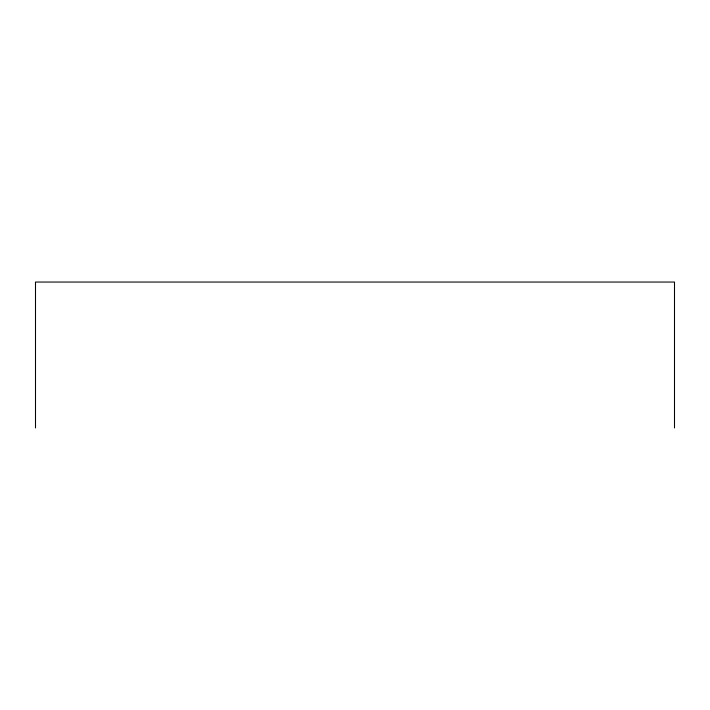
<?xml version="1.0" encoding="UTF-8"?>
<svg xmlns="http://www.w3.org/2000/svg" width="710" height="710" viewBox="0 0 710 710"><rect width="100%" height="100%" fill="white"/><g stroke="black" fill="none" stroke-linecap="round" stroke-linejoin="round"><path stroke-width="1.06" d="M674.5 427.952L674.5 282.048L35.5 282.048L35.5 427.952"/></g></svg>
